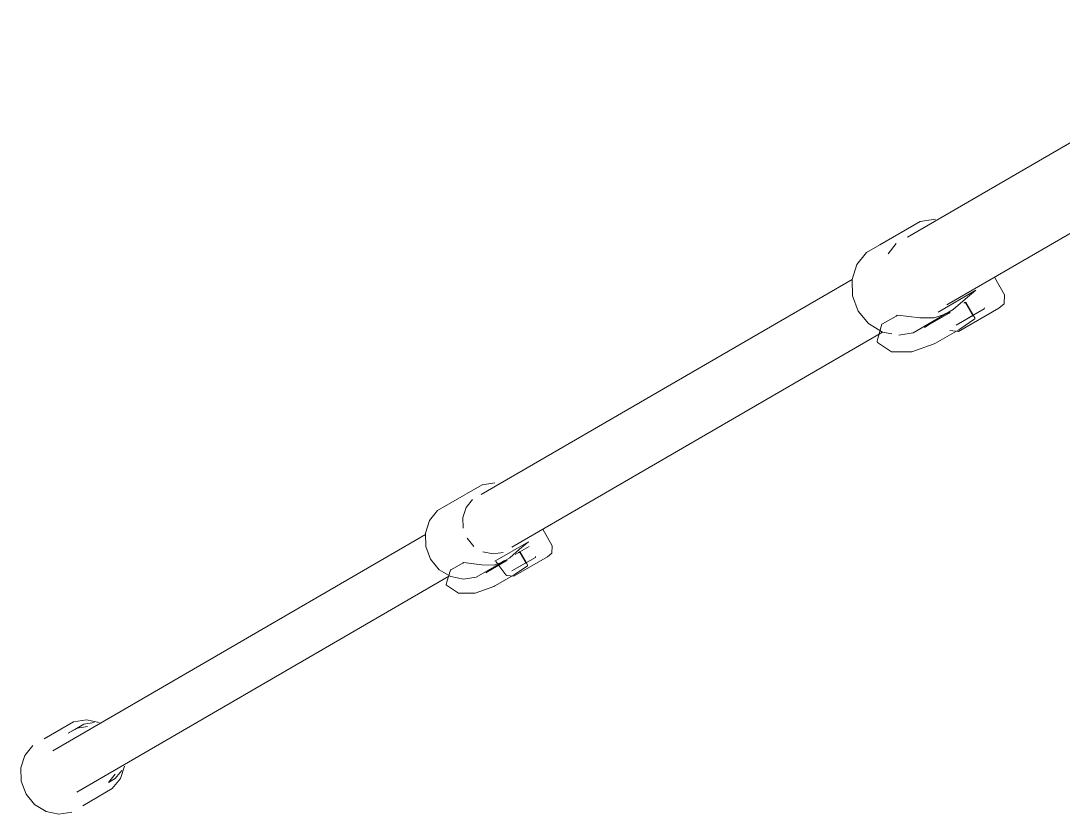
# Model space of a CAD drawing. Header units: inches. Extents: x 22 to 382261, y 22 to 371281.
# Drawn here: x 108282.6 to 108518.4, y 53351.5 to 53530.9 of the extents above; entities that cross this region are included whole.
import ezdxf

# ---------------------------------------------------------------- set-up
doc = ezdxf.new("R2010")
doc.units = ezdxf.units.IN
doc.header["$MEASUREMENT"] = 0
doc.layers.add('A-GENM', color=13, linetype='Continuous', lineweight=9)
doc.layers.add('G-IMPT', color=8, linetype='Continuous', lineweight=9)

# ---------------------------------------------------------------- blocks, each defined once
blk = doc.blocks.new('LR2029_ESTUDIO_FOTOGRAFICO_02_TRIPODE - TRIPODE_ICV_DWG-656751-01-GROUND FLOOR FURNITURE PLAN')
at = {"layer": 'G-IMPT'}
for p, q in [((-555.95, -1195.32), (-462.51, -1167.66)), ((-550.92, -1212.32), (-457.48, -1184.65)), ((-552.36, -1192.55), (-562.44, -1195.54)), ((-548.87, -1192.84), (-552.36, -1192.55)), ((-562.44, -1195.54), (-565.78, -1196.53)), ((-565.78, -1196.53), (-568.55, -1198.67)), ((-561.11, -1197.96), (-558.77, -1196.16)), ((-568.55, -1198.67), (-570.43, -1201.71)), ((-663.4, -1229.19), (-570.42, -1201.66)), ((-570.43, -1201.71), (-571.19, -1205.27)), ((-571.19, -1205.27), (-570.73, -1208.94)), ((-570.73, -1208.94), (-569.12, -1212.27)), ((-538.98, -1208.78), (-537.71, -1213.15)), ((-566.06, -1213.08), (-562.63, -1212.07)), ((-562.63, -1212.07), (-562.47, -1212.02)), ((-562.47, -1212.02), (-562.21, -1211.95)), ((-557.58, -1213.72), (-562.21, -1211.95)), ((-543.77, -1210.63), (-553.24, -1213.44)), ((-549.74, -1213.67), (-546.59, -1212.03)), ((-546.59, -1212.03), (-543.77, -1210.63)), ((-569.12, -1212.27), (-566.54, -1214.85)), ((-566.22, -1213.13), (-567.87, -1215.99)), ((-566.06, -1213.08), (-566.22, -1213.13)), ((-559.81, -1216.66), (-549.74, -1213.67)), ((-554.39, -1214.52), (-557.58, -1213.72)), ((-551.57, -1214.13), (-557.01, -1216.07)), ((-556.67, -1215.97), (-550.86, -1214.25)), ((-550.58, -1214.17), (-554.39, -1214.52)), ((-551.28, -1214.04), (-551.57, -1214.13)), ((-550.86, -1214.25), (-550.58, -1214.17)), ((-547.07, -1212.79), (-546.78, -1212.71)), ((-547.07, -1212.79), (-546.75, -1212.88)), ((-546.59, -1212.83), (-546.78, -1212.71)), ((-546.75, -1212.88), (-545.76, -1216.2)), ((-545.65, -1215.99), (-546.59, -1212.83)), ((-538.28, -1215.15), (-537.71, -1213.15)), ((-659.49, -1242.41), (-566.55, -1214.89)), ((-567.87, -1215.99), (-568.22, -1216.6)), ((-568.22, -1216.6), (-568.21, -1216.7)), ((-568.21, -1216.7), (-568.19, -1216.85)), ((-568.19, -1216.85), (-565.57, -1219.72)), ((-566.54, -1214.85), (-564.57, -1215.77)), ((-563.11, -1216.39), (-559.81, -1216.66)), ((-556.67, -1215.97), (-557.01, -1216.07)), ((-549.98, -1217.27), (-545.77, -1216.02)), ((-549.78, -1218.81), (-539.7, -1215.83)), ((-542.9, -1215.17), (-547.11, -1216.42)), ((-545.77, -1216.02), (-545.76, -1215.83)), ((-545.76, -1215.83), (-545.76, -1216.2)), ((-545.65, -1215.99), (-545.46, -1216.66)), ((-545.54, -1216.88), (-545.46, -1216.66)), ((-542.9, -1215.17), (-542.79, -1214.95)), ((-539.7, -1215.83), (-538.28, -1215.15)), ((-555.44, -1220.14), (-549.63, -1218.42)), ((-549.78, -1218.81), (-551.61, -1218.14)), ((-549.63, -1218.42), (-549.35, -1218.34)), ((-549.35, -1218.34), (-545.54, -1216.88)), ((-561.09, -1220.75), (-565.57, -1219.72)), ((-555.77, -1220.24), (-561.09, -1220.75)), ((-555.44, -1220.14), (-555.77, -1220.24)), ((-662.71, -1227.07), (-671.09, -1229.55)), ((-659.8, -1227.31), (-662.71, -1227.07)), ((-673.86, -1230.37), (-676.17, -1232.15)), ((-671.09, -1229.55), (-673.86, -1230.37)), ((-667.41, -1231.24), (-665.59, -1229.84)), ((-676.17, -1232.15), (-677.73, -1234.68)), ((-669.15, -1235.58), (-668.65, -1233.24)), ((-668.65, -1233.24), (-667.41, -1231.24)), ((-771.28, -1262.67), (-677.8, -1234.99)), ((-677.73, -1234.68), (-678.36, -1237.65)), ((-678.36, -1237.65), (-677.98, -1240.69)), ((-667.79, -1240.17), (-668.85, -1237.99)), ((-651.71, -1240.11), (-650.53, -1244.2)), ((-677.98, -1240.69), (-676.64, -1243.46)), ((-663.97, -1242.87), (-666.09, -1241.87)), ((-655.56, -1242.1), (-663.94, -1244.58)), ((-657.91, -1243.26), (-655.56, -1242.1)), ((-676.64, -1243.46), (-674.5, -1245.6)), ((-674.23, -1244.18), (-675.6, -1246.55)), ((-674.1, -1244.14), (-674.23, -1244.18)), ((-674.1, -1244.14), (-671.25, -1243.29)), ((-671.25, -1243.29), (-671.12, -1243.25)), ((-671.12, -1243.25), (-670.9, -1243.2)), ((-667.05, -1244.67), (-670.9, -1243.2)), ((-668.9, -1247.11), (-660.52, -1244.63)), ((-664.4, -1245.34), (-667.05, -1244.67)), ((-662.05, -1245.01), (-666.57, -1246.62)), ((-666.29, -1246.54), (-661.46, -1245.11)), ((-661.23, -1245.04), (-664.4, -1245.34)), ((-663.97, -1242.87), (-661.68, -1243.06)), ((-663.77, -1244.64), (-662.27, -1248.15)), ((-661.81, -1244.93), (-662.05, -1245.01)), ((-661.46, -1245.11), (-661.23, -1245.04)), ((-660.52, -1244.63), (-657.91, -1243.26)), ((-655.66, -1243.11), (-659.16, -1244.14)), ((-658.31, -1243.9), (-658.06, -1243.83)), ((-658.31, -1243.9), (-658.04, -1243.97)), ((-657.91, -1243.93), (-658.06, -1243.83)), ((-658.04, -1243.97), (-657.22, -1246.73)), ((-657.13, -1246.55), (-657.91, -1243.93)), ((-651, -1245.86), (-650.53, -1244.2)), ((-768.2, -1273.06), (-674.72, -1245.38)), ((-675.6, -1246.55), (-675.89, -1247.06)), ((-675.89, -1247.06), (-675.89, -1247.14)), ((-675.89, -1247.14), (-675.87, -1247.27)), ((-675.87, -1247.27), (-673.69, -1249.66)), ((-674.5, -1245.6), (-671.81, -1246.87)), ((-671.81, -1246.87), (-668.9, -1247.11)), ((-666.29, -1246.54), (-666.57, -1246.62)), ((-654.84, -1245.88), (-660.73, -1247.62)), ((-660.73, -1247.62), (-657.22, -1246.58)), ((-660.56, -1248.9), (-652.18, -1246.42)), ((-660.2, -1248.51), (-657.04, -1247.3)), ((-657.22, -1246.58), (-657.22, -1246.43)), ((-657.22, -1246.43), (-657.22, -1246.73)), ((-657.13, -1246.55), (-656.97, -1247.11)), ((-657.04, -1247.3), (-656.97, -1247.11)), ((-654.84, -1245.88), (-654.75, -1245.69)), ((-652.18, -1246.42), (-651, -1245.86)), ((-669.97, -1250.51), (-673.69, -1249.66)), ((-665.27, -1250.01), (-660.44, -1248.58)), ((-662.08, -1248.34), (-662.27, -1248.15)), ((-662.08, -1248.34), (-660.56, -1248.9)), ((-660.44, -1248.58), (-660.2, -1248.51)), ((-665.54, -1250.09), (-669.97, -1250.51)), ((-665.27, -1250.01), (-665.54, -1250.09)), ((-765.14, -1257.4), (-772.56, -1259.6)), ((-763.03, -1258.47), (-766.95, -1259.63)), ((-766.95, -1259.63), (-765.29, -1259.14)), ((-763.03, -1258.47), (-765.29, -1259.14)), ((-762.24, -1257.64), (-765.14, -1257.4)), ((-763.03, -1258.47), (-764.7, -1258.96)), ((-762.33, -1259.15), (-764.7, -1258.96)), ((-760.66, -1258.66), (-763.03, -1258.47)), ((-759.55, -1258.9), (-762.24, -1257.64)), ((-775.34, -1260.42), (-777.64, -1262.2)), ((-777.64, -1262.2), (-779.21, -1264.72)), ((-779.21, -1264.72), (-779.84, -1267.69)), ((-779.84, -1267.69), (-779.46, -1270.74)), ((-779.46, -1270.74), (-778.12, -1273.5)), ((-759, -1272.09), (-757.12, -1270.64)), ((-757.88, -1272.36), (-756.32, -1269.83)), ((-760.67, -1272.58), (-758.79, -1271.13)), ((-760.67, -1272.58), (-759, -1272.09)), ((-760.19, -1274.14), (-757.88, -1272.36)), ((-778.12, -1273.5), (-775.97, -1275.65)), ((-775.97, -1275.65), (-773.29, -1276.92)), ((-767.61, -1276.33), (-760.19, -1274.14)), ((-773.29, -1276.92), (-770.38, -1277.15))]:
    blk.add_line(p, q, dxfattribs=at)
blk = doc.blocks.new('LR2029_ESTUDIO_FOTOGRAFICO_02_TRIPODE - LR2029_ESTUDIO_FOTOGRAFICO_02_TRIPODE-656754-01-GROUND FLOOR FURNITURE PLAN')
at = {"rotation": 13.62465064363882}
blk.add_blockref('LR2029_ESTUDIO_FOTOGRAFICO_02_TRIPODE - TRIPODE_ICV_DWG-656751-01-GROUND FLOOR FURNITURE PLAN', (37, 1188.64), dxfattribs=at)

msp = doc.modelspace()

# ---------------------------------------------------------------- block references
at = {"layer": 'A-GENM'}
msp.add_blockref('LR2029_ESTUDIO_FOTOGRAFICO_02_TRIPODE - LR2029_ESTUDIO_FOTOGRAFICO_02_TRIPODE-656754-01-GROUND FLOOR FURNITURE PLAN', (108704.91, 53586.04), dxfattribs=at)

doc.saveas('drawing.dxf')
